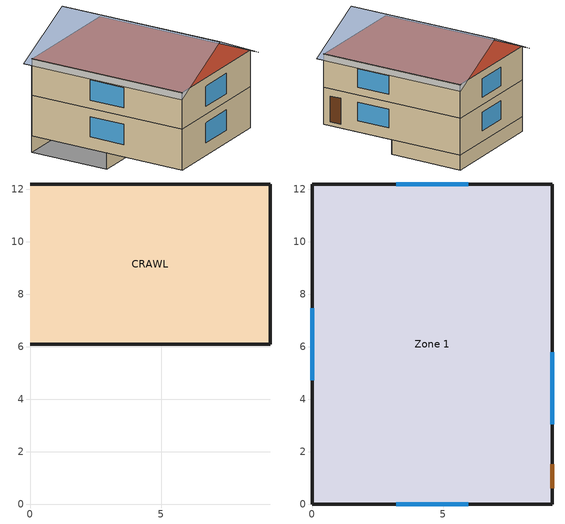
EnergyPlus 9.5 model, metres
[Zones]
CRAWL
 floor foundation (Exterior Slab UnIns): 9.14,12.19 9.14,6.1 0,6.1 0,12.19 z-1.52
 wall foundation (Exterior Wall): 0,6.1 9.14,6.1 9.14,12.19 0,12.19 z-1.52:-0.3
 ceiling inside (Interior Floor): 0,12.19 0,6.1 9.14,6.1 9.14,12.19 z-0.3
Zone 1
 floor foundation (Exterior Slab UnIns): 9.14,6.1 9.14,0 0,0 0,6.1 z-0.3
 floor adiabatic (Interior Floor): 9.14,12.19 9.14,0 0,0 0,12.19 z2.74
 floor to CRAWL (Interior Floor): 9.14,12.19 9.14,6.1 0,6.1 0,12.19 z-0.3
 wall outside (Exterior Wall +6in EPS): 9.14,0 9.14,12.19 0,12.19 0,0 9.14,0 z-0.3:2.74; 9.14,12.19 0,12.19 0,0 9.14,0 9.14,12.19 z2.74:5.49
 window (ExteriorWindow1): 9.14,3.05 9.14,5.79 / 5.94,12.19 3.2,12.19 / 0,7.47 0,4.72 / 3.2,0 5.94,0 z0.61:2.13; 9.14,3.05 9.14,5.79 / 5.94,12.19 3.2,12.19 / 0,7.47 0,4.72 / 3.2,0 5.94,0 z3.35:4.88
 door (Ext_Door1): 9.14,0.61 9.14,1.52 z0:2.13
 roof outside (Exterior Roof R-75): 0,12.19 0,0 9.14,0 9.14,12.19 z5.49
shading: 4.57,-0.3,7.77 9.69,-0.3,5.21 9.69,12.5,5.21 4.57,12.5,7.77; 4.57,12.5,7.77 -0.55,12.5,5.21 -0.55,-0.3,5.21 4.57,-0.3,7.77
[Building]
final_ChicagoMDW_Package_4_Phius Retrofit_Elec: North Axis {deg}=0; Terrain=City; Loads Convergence Tolerance Value {W}=0.04; Temperature Convergence Tolerance Value {deltaC}=0.4; Solar Distribution=FullInteriorAndExterior; Maximum Number of Warmup Days=25; Minimum Number of Warmup Days=6
[Site:Location]
F40E7A: Latitude {deg}=0; Longitude {deg}=0; Time Zone {hr}=0; Elevation {m}=0
[SizingPeriod:DesignDay] Day of Month=21; Dry-Bulb Temperature Range Modifier Type=DefaultMultipliers; Humidity Condition Type=Wetbulb; Barometric Pressure {Pa}=99110; Rain Indicator=No; Snow Indicator=No; Daylight Saving Time Indicator=No
Name | Month | Day Type | Maximum Dry-Bulb Temperature {C} | Daily Dry-Bulb Temperature Range {deltaC} | Wetbulb or DewPoint at Maximum Dry-Bulb {C} | Wind Speed {m/s} | Wind Direction {deg} | Solar Model Indicator | Sky Clearness | ASHRAE Clear Sky Optical Depth for Beam Irradiance (taub) | ASHRAE Clear Sky Optical Depth for Diffuse Irradiance (taud)
Chicago Midway Ap Ann Htg 99.6% Condns DB | 1 | WinterDesignDay | -18.7 | 0 | -18.7 | 5.3 | 300 | ASHRAEClearSky | 0
Chicago Midway Ap Ann Htg 99% Condns DB | 1 | WinterDesignDay | -15.4 | 0 | -15.4 | 5.3 | 300 | ASHRAEClearSky | 0
Chicago Midway Ap Ann Clg .4% Condns DB=>MWB | 7 | SummerDesignDay | 33.4 | 8.8 | 23.8 | 5.6 | 220 | ASHRAETau |  | 0.457 | 2.043
Chicago Midway Ap Ann Clg 1% Condns DB=>MWB | 7 | SummerDesignDay | 32 | 8.8 | 23 | 5.6 | 220 | ASHRAETau |  | 0.457 | 2.043
[Material] Thermal Absorptance=0.9; Solar Absorptance=0.7; Visible Absorptance=0.7
Name | Roughness | Thickness {m} | Conductivity {W/m-K} | Density {kg/m3} | Specific Heat {J/kg-K}
G05 25mm wood | MediumSmooth | 0.0254 | 0.15 | 608 | 1630
G01a 19mm gypsum board | MediumSmooth | 0.019 | 0.16 | 800 | 1090
M15 200mm heavyweight concrete | MediumRough | 0.2032 | 1.95 | 2240 | 900
F11 Wood siding | MediumSmooth | 0.0127 | 0.09 | 592 | 1170
R-11 3.5in Wood Stud | VeryRough | 0.0889 | 0.0542625 | 19 | 960
Plywood (Douglas Fir) - 12.7mm | Smooth | 0.0127 | 0.12 | 540 | 1210
EPS 1in | MediumSmooth | 0.0254 | 0.02884 | 29 | 1210
EPS 1.625in | MediumSmooth | 0.041275 | 0.02884 | 29 | 1210
EPS 2in | MediumSmooth | 0.0508 | 0.02884 | 29 | 1210
EPS 4in | MediumSmooth | 0.1016 | 0.02884 | 29 | 1210
EPS 6in; EPS 9in | MediumSmooth | 0.1524 | 0.02884 | 29 | 1210
EPS 14in | MediumSmooth | 0.3556 | 0.02884 | 29 | 1210
FG Attic R-30 | MediumRough | 0.21844 | 0.0411979 | 64 | 960
FG Attic R-49; FG Attic R-60 | MediumRough | 0.3556 | 0.0411979 | 64 | 960
FG Attic R-75 | MediumRough | 0.54356 | 0.0411979 | 64 | 960
FG Attic R-100 | MediumRough | 0.72644 | 0.0411979 | 64 | 960
[Material:AirGap]
Name | Thermal Resistance {m2-K/W}
F04 Wall air space resistance | 0.15
F05 Ceiling air space resistance | 0.18
[WindowMaterial:SimpleGlazingSystem]
ExteriorWindow1: U-Factor {W/m2-K}=0.8517; Solar Heat Gain Coefficient=0.4
[WindowMaterial:Shade]
HIGH REFLECT - LOW TRANS SHADE: Solar Transmittance=0.1; Solar Reflectance=0.8; Visible Transmittance=0.1; Visible Reflectance=0.8; Infrared Hemispherical Emissivity=0.9; Infrared Transmittance=0; Thickness {m}=0.005; Conductivity {W/m-K}=0.1; Shade to Glass Distance {m}=0.05; Top Opening Multiplier=0.5; Bottom Opening Multiplier=0.5; Left-Side Opening Multiplier=0.5; Right-Side Opening Multiplier=0.5; Airflow Permeability=0
[Construction]
ExteriorWindow1: ExteriorWindow1
Ext_Door1; Thermal Mass: G05 25mm wood
Interior Floor: Plywood (Douglas Fir) - 12.7mm, F05 Ceiling air space resistance, G01a 19mm gypsum board
Exterior Slab UnIns: M15 200mm heavyweight concrete
Exterior Wall: F11 Wood siding, R-11 3.5in Wood Stud, G01a 19mm gypsum board
Interior Wall: G01a 19mm gypsum board, F04 Wall air space resistance, G01a 19mm gypsum board
Exterior Wall +1in EPS: F11 Wood siding, EPS 1in, Plywood (Douglas Fir) - 12.7mm, R-11 3.5in Wood Stud, G01a 19mm gypsum board
Exterior Wall +1.625in EPS: F11 Wood siding, EPS 1.625in, Plywood (Douglas Fir) - 12.7mm, R-11 3.5in Wood Stud, G01a 19mm gypsum board
Exterior Wall +2in EPS: F11 Wood siding, EPS 2in, Plywood (Douglas Fir) - 12.7mm, R-11 3.5in Wood Stud, G01a 19mm gypsum board
Exterior Wall +4in EPS: F11 Wood siding, EPS 4in, Plywood (Douglas Fir) - 12.7mm, R-11 3.5in Wood Stud, G01a 19mm gypsum board
Exterior Wall +6in EPS: F11 Wood siding, EPS 6in, Plywood (Douglas Fir) - 12.7mm, R-11 3.5in Wood Stud, G01a 19mm gypsum board
Exterior Wall +9in EPS: F11 Wood siding, EPS 9in, Plywood (Douglas Fir) - 12.7mm, R-11 3.5in Wood Stud, G01a 19mm gypsum board
Exterior Wall +14in EPS: F11 Wood siding, EPS 14in, Plywood (Douglas Fir) - 12.7mm, R-11 3.5in Wood Stud, G01a 19mm gypsum board
Exterior Roof R-30: FG Attic R-30, Plywood (Douglas Fir) - 12.7mm, G01a 19mm gypsum board
Exterior Roof R-49: FG Attic R-49, Plywood (Douglas Fir) - 12.7mm, G01a 19mm gypsum board
Exterior Roof R-60: FG Attic R-60, Plywood (Douglas Fir) - 12.7mm, G01a 19mm gypsum board
Exterior Roof R-75: FG Attic R-75, Plywood (Douglas Fir) - 12.7mm, G01a 19mm gypsum board
Exterior Roof R-100: FG Attic R-100, Plywood (Douglas Fir) - 12.7mm, G01a 19mm gypsum board
[Zone] Multiplier=1
Name | Volume {m3} | Floor Area {m2} | Part of Total Floor Area
Zone 1 | 482.066 | 197.698 | Yes
CRAWL |  | 0 | No
[WindowShadingControl]
Shading Control: Zone=Zone 1; Shading Type=ExteriorShade; Shading Control Type=OnIfHighSolarOnWindow; Schedule=ShadingAvailable; Setpoint {W/m2, W or deg C}=100; Shading Control Is Scheduled=Yes; Glare Control Is Active=No; Shading Device Material=HIGH REFLECT - LOW TRANS SHADE; Type of Slat Angle Control for Blinds=FixedSlatAngle; Multiple Surface Control Type=Sequential; Fenestration Surface 1=F-WN-1; Fenestration Surface 2=F-WN-2; Fenestration Surface 3=R-WN-1; Fenestration Surface 4=R-WN-2; Fenestration Surface 5=B-WN-1; Fenestration Surface 6=B-WN-2; Fenestration Surface 7=L-WN-1; Fenestration Surface 8=L-WN-2
[InternalMass] Zone or ZoneList=Zone 1; Surface Area {m2}=197.698
Name | Construction
Zone1 TM | Thermal Mass
Partitions | Interior Wall
[Foundation:Kiva] Interior Horizontal Insulation Depth {m}=0; Exterior Horizontal Insulation Width {m}=0; Wall Height Above Grade {m}=0.2; Wall Depth Below Slab {m}=0; Footing Depth {m}=1.3716
Slab Details; Crawlspace Details
[SurfaceProperty:ExposedFoundationPerimeter] Exposed Perimeter Calculation Method=ExposedPerimeterFraction; Exposed Perimeter Fraction=1; Surface Segment 1 Exposed=Yes
Slab; Crawl Slab
[People]
Zone Occupants: Zone or ZoneList=Zone 1; Number of People Schedule=OccupantSchedule; Number of People Calculation Method=People; Number of People=4; Fraction Radiant=0.3; Sensible Heat Fraction=autocalculate; Activity Level Schedule=Occupant_Activity_Schedule; Carbon Dioxide Generation Rate {m3/s-W}=3.82e-08; Enable ASHRAE 55 Comfort Warnings=No; Mean Radiant Temperature Calculation Type=ZoneAveraged; Work Efficiency Schedule=Occupant_Eff_Schedule; Clothing Insulation Calculation Method=ClothingInsulationSchedule; Clothing Insulation Calculation Method Schedule=Occupant_Clothing_Schedule; Clothing Insulation Schedule=Occupant_Clothing_Schedule; Air Velocity Schedule=AirVelocitySch; Thermal Comfort Model 1 Type=Pierce
[Lights]
PhiusLights: Zone or ZoneList=Zone 1; Schedule=Phius_Lighting; Design Level Calculation Method=LightingLevel; Lighting Level {W}=1968.1; Return Air Fraction=0; Fraction Radiant=0.6; Fraction Visible=0.2; Fraction Replaceable=1; Return Air Fraction Calculated from Plenum Temperature=No; Return Air Fraction Function of Plenum Temperature Coefficient 1=0; Return Air Fraction Function of Plenum Temperature Coefficient 2 {1/K}=0
[ElectricEquipment] Zone or ZoneList=Zone 1; Design Level Calculation Method=EquipmentLevel; Fraction Lost=0
Name | Schedule | Design Level {W} | Fraction Latent | Fraction Radiant
PhiusMELs | Phius_MELs | 5603.24 | 0 | 0
Fridge | Always_On | 50.7991 | 0 | 1
Range | BARangeSchedule | 1227.4 | 0.3 | 0.4
ClothesDryer | BAClothesDryerSchedule | 1713.28 | 0.05 | 0.15
ClothesWasher | BAClothesWasherSchedule | 328.767 | 0 | 0.8
Dishwasher | BADishwasherSchedule | 359.3 | 0.15 | 0.6
SizingSensible | SizingLoads | 658.935 | 0 | 0
SizingLatent | SizingLoads | 111.493 | 1 | 0
[ZoneInfiltration:FlowCoefficient]
Zone_Infiltration: Zone=Zone 1; Schedule=Always_On; Flow Coefficient=0.00695; Stack Coefficient=0.078; Pressure Exponent=0.67; Wind Coefficient=0.17; Shelter Factor=0.9
[ZoneVentilation:WindandStackOpenArea] Zone=Zone 1; Opening Area {m2}=4.18064; Opening Area Fraction Schedule=WindowFraction2; Opening Effectiveness=autocalculate; Height Difference {m}=1.524; Discharge Coefficient for Opening=autocalculate; Minimum Indoor Temperature {C}=15; Maximum Indoor Temperature {C}=100; Delta Temperature {deltaC}=-100; Minimum Outdoor Temperature {C}=-100; Maximum Outdoor Temperature {C}=100; Maximum Wind Speed {m/s}=10
Name | Effective Angle {deg}
OperableWindows-N | 0
OperableWindows-E | 90
OperableWindows-S | 180
OperableWindows-W | 270
[Exterior:Lights]
PhiusExtLight: Schedule=Always_On; Design Level {W}=1; Control Option=AstronomicalClock
[DesignSpecification:OutdoorAir]
SZ_DSOA_Zone_1: Outdoor Air Method=Flow/Person; Outdoor Air Flow per Person {m3/s-person}=0.00708; Outdoor Air Flow per Zone Floor Area {m3/s-m2}=0; Outdoor Air Flow per Zone {m3/s}=0.0117987; Outdoor Air Flow Air Changes per Hour {1/hr}=0
[DesignSpecification:ZoneAirDistribution]
SZ_DSZAD_Zone_1: Zone Air Distribution Effectiveness in Cooling Mode=1; Zone Air Distribution Effectiveness in Heating Mode=1; Zone Secondary Recirculation Fraction=0; Minimum Zone Ventilation Efficiency=0
[Sizing:Zone]
Zone 1: Zone Cooling Design Supply Air Temperature Input Method=SupplyAirTemperature; Zone Cooling Design Supply Air Temperature {C}=12.8; Zone Cooling Design Supply Air Temperature Difference {deltaC}=11.11; Zone Heating Design Supply Air Temperature Input Method=SupplyAirTemperature; Zone Heating Design Supply Air Temperature {C}=50; Zone Heating Design Supply Air Temperature Difference {deltaC}=30; Zone Cooling Design Supply Air Humidity Ratio {kgWater/kgDryAir}=0.008; Zone Heating Design Supply Air Humidity Ratio {kgWater/kgDryAir}=0.008; Design Specification Outdoor Air Object=SZ_DSOA_Zone_1; Zone Heating Sizing Factor=2; Zone Cooling Sizing Factor=1.5; Cooling Design Air Flow Method=DesignDay; Cooling Design Air Flow Rate {m3/s}=0; Cooling Minimum Air Flow per Zone Floor Area {m3/s-m2}=0.000762; Cooling Minimum Air Flow {m3/s}=0; Cooling Minimum Air Flow Fraction=0.2; Heating Design Air Flow Method=DesignDay; Heating Design Air Flow Rate {m3/s}=0; Heating Maximum Air Flow per Zone Floor Area {m3/s-m2}=0.002032; Heating Maximum Air Flow {m3/s}=0.141576; Heating Maximum Air Flow Fraction=0.3; Design Specification Zone Air Distribution Object=SZ_DSZAD_Zone_1; Account for Dedicated Outdoor Air System=No; Dedicated Outdoor Air System Control Strategy=NeutralSupplyAir; Dedicated Outdoor Air Low Setpoint Temperature for Design {C}=autosize; Dedicated Outdoor Air High Setpoint Temperature for Design {C}=autosize
[ZoneControl:Thermostat]
Zone_1_Thermostat: Zone or ZoneList=Zone 1; Control Type Schedule=HVAC_ALWAYS_4; Control 1=HP_Thermostat_Dual_SP_Control; Temperature Difference Between Cutout And Setpoint {deltaC}=0
[ThermostatSetpoint:DualSetpoint]
HP_Thermostat_Dual_SP_Control: Heating Setpoint Temperature Schedule=Phius_68F; Cooling Setpoint Temperature Schedule=Phius_77F
[ZoneHVAC:PackagedTerminalHeatPump]
Zone1PTHP: Availability Schedule=MechAvailable; Cooling Supply Air Flow Rate {m3/s}=autosize; Heating Supply Air Flow Rate {m3/s}=autosize; Cooling Outdoor Air Flow Rate {m3/s}=autosize; Heating Outdoor Air Flow Rate {m3/s}=autosize; Supply Air Fan=Zone1PTHPFan; Heating Coil=Zone1PTHPDXHeatCoil; Heating Convergence Tolerance=0.001; Cooling Coil=Zone1PTHPDXCoolCoil; Cooling Convergence Tolerance=0.001; Supplemental Heating Coil=Zone1PTHPSupHeater; Maximum Supply Air Temperature from Supplemental Heater {C}=50; Maximum Outdoor Dry-Bulb Temperature for Supplemental Heater Operation {C}=10; Fan Placement=BlowThrough; Capacity Control Method=None; Minimum Supply Air Temperature in Cooling Mode {C}=autosize; Maximum Supply Air Temperature in Heating Mode {C}=autosize
[ZoneHVAC:EnergyRecoveryVentilator]
ERV1: Availability Schedule=ERVAvailable; Heat Exchanger=ERV_Core; Supply Air Flow Rate {m3/s}=0.00943895; Exhaust Air Flow Rate {m3/s}=0.00943895; Supply Air Fan=ERV_Supply_Fan; Exhaust Air Fan=ERV_Exhaust_Fan
[Zone equipment]
Zone 1: ERV1, Zone1PTHP
[Fan:SystemModel]
Zone1PTHPFan: Availability Schedule=MechAvailable; Design Maximum Air Flow Rate {m3/s}=autosize; Speed Control Method=Continuous; Electric Power Minimum Flow Rate Fraction=0; Design Pressure Rise {Pa}=0.75; Motor Efficiency=0.9; Motor In Air Stream Fraction=1; Design Electric Power Consumption {W}=autosize; Design Power Sizing Method=TotalEfficiencyAndPressure; Electric Power Per Unit Flow Rate Per Unit Pressure {W/((m3/s)-Pa)}=1.66667; Fan Total Efficiency=0.5; Electric Power Function of Flow Fraction Curve=CombinedPowerAndFanEff; Number of Speeds=1
[Fan:OnOff] Availability Schedule=ERVAvailable; Fan Total Efficiency=0.6; Pressure Rise {Pa}=249.089; Maximum Flow Rate {m3/s}=autosize; Motor Efficiency=0.8; Motor In Airstream Fraction=1
ERV_Supply_Fan; ERV_Exhaust_Fan
[Coil:Cooling:DX:SingleSpeed]
Zone1PTHPDXCoolCoil: Availability Schedule=MechAvailable; Gross Rated Total Cooling Capacity {W}=autosize; Gross Rated Sensible Heat Ratio=0.75; Gross Rated Cooling COP {W/W}=3; Rated Air Flow Rate {m3/s}=autosize; Rated Evaporator Fan Power Per Volume Flow Rate {W/(m3/s)}=773.3; Total Cooling Capacity Function of Temperature Curve=HPACCoolCapFT; Total Cooling Capacity Function of Flow Fraction Curve=HPACCoolCapFFF; Energy Input Ratio Function of Temperature Curve=HPACEIRFT; Energy Input Ratio Function of Flow Fraction Curve=HPACEIRFFF; Part Load Fraction Correlation Curve=HPACPLFFPLR; Minimum Outdoor Dry-Bulb Temperature for Compressor Operation {C}=-25; Nominal Time for Condensate Removal to Begin {s}=0; Ratio of Initial Moisture Evaporation Rate and Steady State Latent Capacity=0; Maximum Cycling Rate {cycles/hr}=0; Latent Capacity Time Constant {s}=0; Condenser Type=AirCooled; Evaporative Condenser Effectiveness=0.9; Evaporative Condenser Pump Rated Power Consumption {W}=0; Crankcase Heater Capacity {W}=0; Maximum Outdoor Dry-Bulb Temperature for Crankcase Heater Operation {C}=10; Basin Heater Capacity {W/K}=0; Basin Heater Setpoint Temperature {C}=2; Report ASHRAE Standard 127 Performance Ratings=No
[Coil:Heating:Electric]
Zone1PTHPSupHeater: Availability Schedule=MechAvailable; Efficiency=1; Nominal Capacity {W}=autosize
[Coil:Heating:DX:SingleSpeed]
Zone1PTHPDXHeatCoil: Availability Schedule=MechAvailable; Gross Rated Heating Capacity {W}=autosize; Gross Rated Heating COP {W/W}=3; Rated Air Flow Rate {m3/s}=autosize; Rated Supply Fan Power Per Volume Flow Rate {W/(m3/s)}=773.3; Heating Capacity Function of Temperature Curve=HPACHeatCapFT; Heating Capacity Function of Flow Fraction Curve=HPACHeatCapFFF; Energy Input Ratio Function of Temperature Curve=HPACHeatEIRFT; Energy Input Ratio Function of Flow Fraction Curve=HPACHeatEIRFFF; Part Load Fraction Correlation Curve=HPACCOOLPLFFPLR; Minimum Outdoor Dry-Bulb Temperature for Compressor Operation {C}=0; Maximum Outdoor Dry-Bulb Temperature for Defrost Operation {C}=5; Crankcase Heater Capacity {W}=0; Maximum Outdoor Dry-Bulb Temperature for Crankcase Heater Operation {C}=10; Defrost Strategy=Resistive; Defrost Control=TIMED; Defrost Time Period Fraction=0.166667; Resistive Defrost Heater Capacity {W}=autosize; Region number for calculating HSPF=4; Secondary Coil Fan Flow Scaling Factor {m3/s}=1.25
[HeatExchanger:AirToAir:SensibleAndLatent]
ERV_Core: Availability Schedule=ERVAvailable; Nominal Supply Air Flow Rate {m3/s}=0.047; Sensible Effectiveness at 100% Heating Air Flow=0.75; Latent Effectiveness at 100% Heating Air Flow=0.4; Sensible Effectiveness at 75% Heating Air Flow=0.825; Latent Effectiveness at 75% Heating Air Flow=0.44; Sensible Effectiveness at 100% Cooling Air Flow=0.75; Latent Effectiveness at 100% Cooling Air Flow=0.4; Sensible Effectiveness at 75% Cooling Air Flow=0.825; Latent Effectiveness at 75% Cooling Air Flow=0.44; Nominal Electric Power {W}=0; Supply Air Outlet Temperature Control=No; Heat Exchanger Type=Plate; Frost Control Type=ExhaustAirRecirculation; Threshold Temperature {C}=-10; Initial Defrost Time Fraction=0.083; Rate of Defrost Time Fraction Increase {1/K}=0.012; Economizer Lockout=Yes
[WaterHeater:Mixed]
ElectricWaterHeater_50Gal: Tank Volume {m3}=0.189271; Setpoint Temperature Schedule=DHW_122F; Deadband Temperature Difference {deltaC}=0; Maximum Temperature Limit {C}=82.2222; Heater Control Type=MODULATE; Heater Maximum Capacity {W}=11712; Heater Minimum Capacity {W}=0; Heater Ignition Minimum Flow Rate {m3/s}=0; Heater Ignition Delay {s}=0; Heater Fuel Type=Electricity; Heater Thermal Efficiency=0.95; Off Cycle Parasitic Fuel Consumption Rate {W}=10; Off Cycle Parasitic Fuel Type=ELECTRICITY; Off Cycle Parasitic Heat Fraction to Tank=0; On Cycle Parasitic Fuel Consumption Rate {W}=30; On Cycle Parasitic Fuel Type=ELECTRICITY; On Cycle Parasitic Heat Fraction to Tank=0; Ambient Temperature Indicator=ZONE; Ambient Temperature Zone=Zone 1; Off Cycle Loss Coefficient to Ambient Temperature {W/K}=2.36; Off Cycle Loss Fraction to Zone=1; On Cycle Loss Fraction to Zone=1; Peak Use Flow Rate {m3/s}=2.2008e-06; Use Flow Rate Fraction Schedule=CombinedDHWSchedule; Use Side Effectiveness=1; Source Side Effectiveness=1; Use Side Design Flow Rate {m3/s}=autosize; Source Side Design Flow Rate {m3/s}=autosize; Indirect Water Heating Recovery Time {hr}=1.5; Source Side Flow Control Mode=IndirectHeatPrimarySetpoint
[EnergyManagementSystem:Sensor]
Name | Output:Variable or Output:Meter Index Key | Output:Variable or Output:Meter
IWB | Zone_1_Zone_Air_Node | System Node Wetbulb Temperature
OWB | * | Site Outdoor Air Wetbulb Temperature
IDB | Zone 1 | Zone Air Temperature
ODB | * | Site Outdoor Air Drybulb Temperature
NatVentAvail | SchNatVent | Schedule Value
Clock | PhiusExtLight | Exterior Lights Electricity Energy
PV | ELC | Electric Load Center Produced Electricity Energy
[EnergyManagementSystem:Actuator] Actuated Component Control Type=Schedule Value
Name | Actuated Component Unique | Actuated Component Type
WindowEconomizer | WindowFraction2 | Schedule:Constant
DC_Coolings | Demand Control Cooling | Schedule:Compact
[EnergyManagementSystem:ProgramCallingManager]
CO2Caller: BeginZoneTimestepBeforeSetCurrentWeather; SummerVentDB
[EnergyManagementSystem:Program]
SummerVentWB: IF IWB> 1+ OWB && NatVentAvail > 0 && Clock > 0; SET WindowEconomizer = 1; SET DC_Coolings = 0; ELSE; SET WindowEconomizer = 0; ENDIF
SummerVentDB: IF IDB> 1+ ODB && NatVentAvail > 0 && Clock > 0; SET WindowEconomizer = 1; SET DC_Coolings = 0; ELSE; SET WindowEconomizer = 0; ENDIF
[DemandManagerAssignmentList]
Demand Limiting: Meter=ElectricityNet:Facility; Demand Limit Schedule=Always Off; Demand Limit Safety Fraction=0.95; Demand Window Length {minutes}=10; Demand Manager Priority=All; DemandManager 1=Set Backs
[DemandManager:Thermostats]
Set Backs: Availability Schedule=Demand Control Cooling; Reset Control=Fixed; Minimum Reset Duration {minutes}=30; Maximum Heating Setpoint Reset {C}=20; Maximum Cooling Setpoint Reset {C}=28.8889; Selection Control=All; Thermostat 1=Zone_1_Thermostat
[Generator:PVWatts]
3 kW PV: PVWatts Version=5; DC System Capacity {W}=3000; Module Type=Standard; Array Type=FixedOpenRack; System Losses=0.14; Array Geometry Type=TiltAzimuth; Tilt Angle {deg}=57; Azimuth Angle {deg}=180; Ground Coverage Ratio=0.4
[ElectricLoadCenter:Inverter:PVWatts]
PV Inverter: DC to AC Size Ratio=1.1; Inverter Efficiency=0.96
[ElectricLoadCenter:Generators]
PV: Generator 1=3 kW PV; Generator 1 Rated Electric Power Output {W}=3000; Generator 1 Availability Schedule=Always_On
[ElectricLoadCenter:Storage:Simple]
Simple Battery: Availability Schedule=Always_On; Zone=Zone 1; Radiative Fraction for Zone Heat Gains=0.9; Nominal Energetic Efficiency for Charging=0.9; Nominal Discharging Energetic Efficiency=0.9; Maximum Storage Capacity {J}=10800000; Initial State of Charge {J}=10800000
[ElectricLoadCenter:Transformer]
Transformer: Availability Schedule=Always_On; Transformer Usage=LoadCenterPowerConditioning; Zone=Zone 1; Radiative Fraction=0; Phase=3; Conductor Material=Aluminum; Full Load Temperature Rise {C}=150; Fraction of Eddy Current Losses=0.1; Performance Input Method=RatedLosses; Nameplate Efficiency=0.98; Per Unit Load for Nameplate Efficiency=0.35; Reference Temperature for Nameplate Efficiency {C}=75; Consider Transformer Loss for Utility Cost=Yes
[ElectricLoadCenter:Distribution]
ELC: Generator List=PV; Generator Operation Scheme Type=Baseload; Generator Demand Limit Scheme Purchased Electric Demand Limit {W}=0; Electrical Buss Type=AlternatingCurrentWithStorage; Inverter=PV Inverter; Electrical Storage Object=Simple Battery; Storage Operation Scheme=FacilityDemandLeveling; Storage Control Track Meter=ElectricityNet:Facility; Storage Converter Object=Converter; Maximum Storage State of Charge Fraction=1; Minimum Storage State of Charge Fraction=0.2; Storage Control Utility Demand Target {W}=3500; Storage Control Utility Demand Target Fraction Schedule=OutageCooling
[ElectricLoadCenter:Storage:Converter]
Converter: Availability Schedule=Always_On; Power Conversion Efficiency Method=SimpleFixed; Simple Fixed Efficiency=0.95
[ComponentCost:LineItem] Line Item Type=Construction
Name | Item | Cost per Area {$/m2}
Wall 1 | Exterior Wall +1in EPS | 13.7792
Wall 2 | Exterior Wall +1.625in EPS | 16.7933
Wall 3 | Exterior Wall +2in EPS | 18.6234
Wall 4 | Exterior Wall +4in EPS | 25.4053
Wall 5 | Exterior Wall +6in EPS | 34.5555
Wall 6 | Exterior Wall +9in EPS | 46.9352
Wall 7 | Exterior Wall +14in EPS | 63.6209
Roof 1 | Exterior Roof R-30 | 7.96607
Roof 2 | Exterior Roof R-49 | 8.39667
Roof 3 | Exterior Roof R-60 | 21.5299
Roof 4 | Exterior Roof R-75 | 39.3998
Roof 5 | Exterior Roof R-100 | 69.3263
Window 1 | ExteriorWindow1 | 152.16
[Schedule:Compact]
Occupant_Activity_Schedule: Through: 12/31, For: AllDays, Until: 24:00, 120
Occupant_Eff_Schedule: Through: 12/31, For: AllDays, Until: 24:00, 0
Occupant_Clothing_Schedule: Through: 04/30, For: AllDays, Until: 24:00, 1, Through: 09/30, For: AllDays, Until: 24:00, 0.3, Through: 12/31, For: AllDays, Until: 24:00, 1
OccupantSchedule: Through: 12/31, For: AllDays, Until: 24:00, 1
MechAvailable: Through: 01/26, For: AllDays, Until: 24:00, 1, Through: 02/02, For: AllDays, Until: 24:00, 0, Through: 07/19, For: AllDays, Until: 24:00, 1, Through: 07/26, For: AllDays, Until: 24:00, 0, Through: 12/31, For: AllDays, Until: 24:00, 1
SchNatVent: Through: 07/19, For: SummerDesignDay, Until: 24:00, 0, For: AllOtherDays, Until: 24:00, 0, Through: 07/26, For: SummerDesignDay, Until: 24:00, 0, For: AllOtherDays, Until: 24:00, 1, Through: 12/31, For: AllDays, Until: 24:00, 0
OutageCooling: Through: 07/19, For: AllDays, Until: 24:00, 1, Through: 07/26, For: AllDays, Until: 24:00, 0, Through: 12/31, For: AllDays, Until: 24:00, 1
Demand Control Cooling: Through: 07/19, For: AllDays, Until: 24:00, 0, Through: 07/26, For: AllDays, Until: 24:00, 0, Through: 12/31, For: AllDays, Until: 24:00, 0
ShadingAvailable: Through: 07/19, For: AllDays, Until: 24:00, 0, Through: 07/26, For: AllDays, Until: 24:00, 1, Through: 12/31, For: AllDays, Until: 24:00, 0
SizingLoads: Through: 12/31, For: SummerDesignDay, Until: 24:00, 1, For: AllOtherDays, Until: 24:00, 0
BARangeSchedule; Phius_Lighting; Phius_MELs; CombinedDHWSchedule; BAClothesDryerSchedule; BAClothesWasherSchedule; BADishwasherSchedule: Through: 12/31, For: SummerDesignDay, Until: 24:00, 0, For: AllOtherDays, Until: 24:00, 0
[Schedule:Constant]
Name | Hourly Value
WindowFraction2; Always Off | 0
HVAC_ALWAYS_4 | 4
Phius_68F | 20
DHW_122F | 2
Phius_77F | 25
AirVelocitySch | 0.16
Always_On; ERVAvailable | 1
[Curve:Quadratic] Input Unit Type for X=Dimensionless; Output Unit Type=Dimensionless
Name | Coefficient1 Constant | Coefficient2 x | Coefficient3 x**2 | Minimum Value of x | Maximum Value of x
HPACCoolCapFFF | 0.8 | 0.2 | 0 | 0.5 | 1.5
HPACEIRFFF | 1.1552 | -0.1808 | 0.0256 | 0.5 | 1.5
HPACPLFFPLR | 0.85 | 0.15 | 0 | 0 | 1
HPACHeatEIRFFF | 1.3824 | -0.4336 | 0.0512 | 0 | 1
HPACCOOLPLFFPLR | 0.75 | 0.25 | 0 | 0 | 1
[Curve:Cubic] Output Unit Type=Dimensionless
Name | Coefficient1 Constant | Coefficient2 x | Coefficient3 x**2 | Coefficient4 x**3 | Minimum Value of x | Maximum Value of x | Minimum Curve Output | Maximum Curve Output | Input Unit Type for X
CombinedPowerAndFanEff | 0 | 0.027411 | 0.00874 | 0.969563 | 0.5 | 1.5 | 0.01 | 1.5 | Dimensionless
HPACHeatCapFT | 0.758746 | 0.027626 | 0.000148716 | 3.4992e-06 | -20 | 20 |  |  | Temperature
HPACHeatCapFFF | 0.84 | 0.16 | 0 | 0 | 0.5 | 1.5 |  |  | Dimensionless
HPACHeatEIRFT | 1.19248 | -0.0300438 | 0.00103745 | -2.3328e-05 | -20 | 20 |  |  | Temperature
[Curve:Biquadratic] Minimum Value of x=12.77778; Maximum Value of x=23.88889; Minimum Value of y=18; Maximum Value of y=46.11111; Input Unit Type for X=Temperature; Input Unit Type for Y=Temperature; Output Unit Type=Dimensionless
Name | Coefficient1 Constant | Coefficient2 x | Coefficient3 x**2 | Coefficient4 y | Coefficient5 y**2 | Coefficient6 x*y
HPACCoolCapFT | 0.942588 | 0.00954335 | 0.00068377 | -0.0110427 | 5.249e-06 | -9.72e-06
HPACEIRFT | 0.342414 | 0.034885 | -0.0006237 | 0.00497722 | 0.000437951 | -0.000728028
